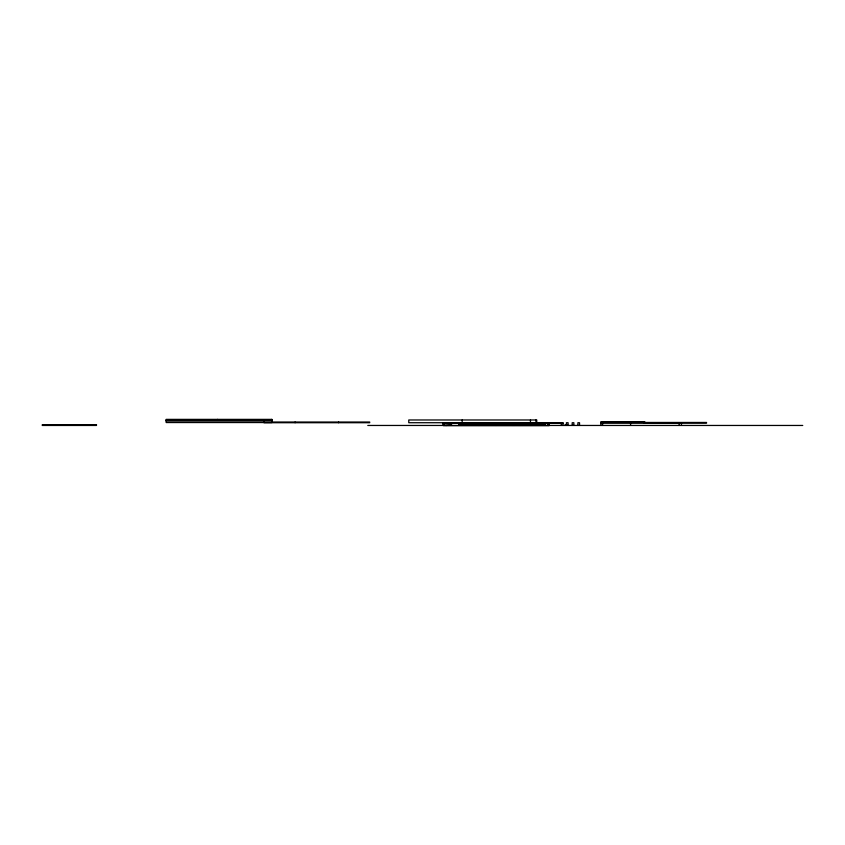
<?xml version="1.0" encoding="UTF-8"?>
<svg xmlns="http://www.w3.org/2000/svg" width="845" height="845" viewBox="0 0 845 845"><rect width="100%" height="100%" fill="white"/><g stroke="black" fill="none" stroke-linecap="round" stroke-linejoin="round"><path stroke-width="1.27" d="M166.169 420.06L271.858 420.06M166.169 420.24L271.858 420.24M166.169 421.021L271.858 421.021M271.773 422.025L369.698 422.025L369.698 422.722L263.999 422.722L263.999 422.025M600.848 422.458L706.547 422.458L706.547 423.155L600.848 423.155L600.848 421.761L644.777 421.761L644.777 422.458M445.072 422.849L462.035 422.849M530.502 422.849L547.465 422.849M643.7 422.849L681.44 422.849L681.44 425.457M443.255 423.155L562.865 423.155M443.255 423.324L562.865 422.975L443.255 422.975L443.255 425.457M443.255 423.936L444.988 423.936L444.988 423.155M460.345 423.936L462.088 423.936L462.088 423.155M478.46 423.936L480.203 423.936L480.203 423.155M495.55 423.936L497.293 423.936L497.293 423.155M512.651 423.936L514.383 423.936L514.383 423.155M530.766 423.936L532.508 423.936L532.508 423.155M548.944 423.936L547.211 423.936L547.211 423.155M445.759 425.288L451.853 425.109L445.759 425.457M489.075 425.288L495.159 425.109M367.786 425.457L802.75 425.457M679.126 422.849L679.126 425.457M630.581 422.849L630.581 425.457M602.601 422.722L602.601 425.457M600.953 422.722L600.953 425.457M579.543 425.457L579.543 422.722L577.895 422.722L577.895 425.457M573.85 425.457L573.85 422.722L572.192 422.722L572.192 425.457M568.083 425.457L568.083 422.722L566.425 422.722L566.425 425.457M566.91 425.457L566.91 424.676L565.168 424.676L565.168 425.457M562.95 425.457L562.95 422.722L561.291 422.722L561.291 425.457M548.944 423.155L548.944 425.457M547.856 423.936L547.856 425.457M536.755 422.711L536.755 419.976L408.769 419.976L408.769 422.722L549.123 422.722L549.123 425.626L443.424 425.626L443.424 422.722M535.952 419.976L535.952 422.722M531.854 423.936L531.854 425.457M530.766 423.155L530.766 425.457M530.459 419.976L530.459 422.722M522.337 425.457L522.4 422.849L514.256 422.849L514.256 425.457M520.879 422.849L520.879 425.457M520.678 422.849L520.742 425.457M519.21 422.849L519.21 425.457M513.739 423.936L513.739 425.457M512.651 423.155L512.651 425.457M496.638 423.936L496.638 425.457M495.55 423.155L495.55 425.457M479.548 423.936L479.548 425.457M478.46 423.155L478.46 425.457M462.173 419.976L462.173 422.722M461.433 423.936L461.433 425.457M460.345 423.155L460.345 425.457M444.343 423.936L444.343 425.457M338.602 422.025L338.602 422.722M295.095 422.025L295.095 422.722M217.619 419.373L217.619 420.06M271.858 419.373L166.169 419.373L166.169 422.542L271.858 422.542L271.858 419.373M96.488 424.76L42.25 424.76L42.25 425.457L96.488 425.457L96.488 424.76M545.331 424.94L458.518 425.109L545.331 424.94"/></g></svg>
